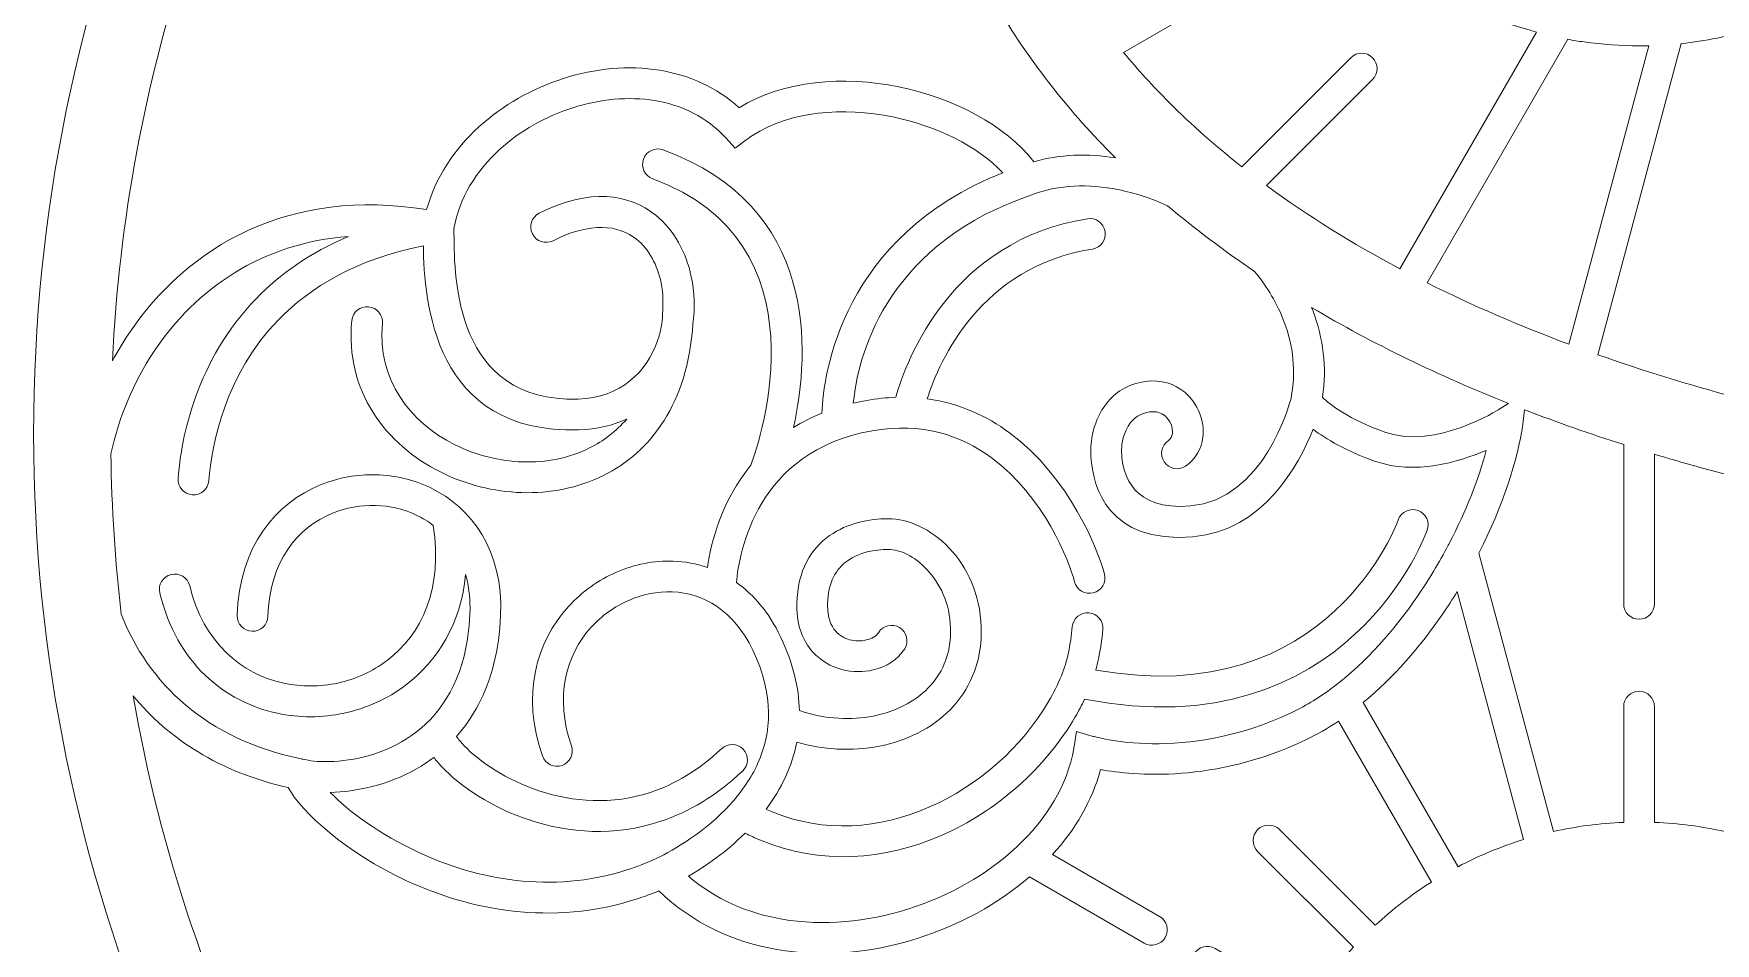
# Model space of a CAD drawing. Header units: millimetres. Extents: x -203 to 203, y -203 to 203.
# Drawn here: x -203.2 to 9.7, y -64.5 to 50.7 of the extents above; entities that cross this region are included whole.
import ezdxf

# ---------------------------------------------------------------- set-up
doc = ezdxf.new("R2010")
doc.units = ezdxf.units.MM
doc.header["$MEASUREMENT"] = 0
doc.layers.add('Layer 1', color=7, linetype='Continuous')

msp = doc.modelspace()

# ---------------------------------------------------------------- linework, layer by layer
at = {"layer": 'Layer 1', "lineweight": 9}
for points, knots in [([(143.6838, 143.6838), (109.3051, 178.0623), (62.6649, 200.1775), (10.8867, 202.9111), (10.8867, 202.9111), (10.8867, 202.9243), (10.8867, 202.9243), (10.8171, 202.9243), (10.7477, 202.9231), (10.6782, 202.923), (7.1418, 203.1061), (3.582, 203.2), (0, 203.2), (-56.1116, 203.2), (-106.9116, 180.4558), (-143.6838, 143.6838), (-180.4558, 106.9117), (-203.2, 56.1116), (-203.2, 0), (-203.2, -56.1116), (-180.4558, -106.9117), (-143.6838, -143.6838), (-106.9117, -180.4558), (-56.1116, -203.2), (0, -203.2), (3.7048, -203.2), (7.3858, -203.0982), (11.0418, -202.9022), (18.8355, -202.8955), (26.4274, -202.0352), (33.7298, -200.4117), (76.3296, -193.2945), (114.4423, -172.9253), (143.6838, -143.6838), (180.4558, -106.9117), (203.2, -56.1116), (203.2, 0), (203.2, 56.1115), (180.4559, 106.9116), (143.6838, 143.6838)], [0, 0, 0, 0, 0.07692308, 0.07692308, 0.07692308, 0.15384615, 0.15384615, 0.15384615, 0.23076923, 0.23076923, 0.23076923, 0.30769231, 0.30769231, 0.30769231, 0.38461538, 0.38461538, 0.38461538, 0.46153846, 0.46153846, 0.46153846, 0.53846154, 0.53846154, 0.53846154, 0.61538462, 0.61538462, 0.61538462, 0.69230769, 0.69230769, 0.69230769, 0.76923077, 0.76923077, 0.76923077, 0.84615385, 0.84615385, 0.84615385, 0.92307692, 0.92307692, 0.92307692, 1, 1, 1, 1]), ([(-80.9219, 53.5486), (-76.9074, 46.8336), (-72.011, 40.6844), (-66.3931, 35.0677), (-66.3503, 35.0249), (-66.3066, 34.9827), (-66.2638, 34.94), (-69.8157, 35.5101), (-73.353, 35.3956), (-76.6011, 34.4577), (-80.2267, 39.0611), (-86.7273, 42.5057), (-93.6922, 43.927), (-100.6907, 45.3553), (-108.2392, 44.7665), (-113.9158, 41.2927), (-116.7745, 43.9008), (-120.2536, 45.4271), (-123.9607, 46.0324), (-127.9169, 46.6783), (-132.1356, 46.2669), (-136.119, 44.9986), (-140.0802, 43.7376), (-143.8239, 41.6216), (-146.8541, 38.8512), (-149.9813, 35.9921), (-152.3576, 32.4343), (-153.4572, 28.3878), (-170.745, 31.2615), (-183.7681, 23.7946), (-191.2038, 12.615), (-191.9303, 11.5227), (-192.6029, 10.3947), (-193.2203, 9.2375), (-191.5387, 44.9998), (-180.1489, 78.2222), (-161.6233, 106.3259), (-159.8189, 100.1984), (-155.4302, 92.2956), (-149.4208, 85.4677), (-144.0723, 79.3907), (-137.4072, 74.1119), (-130.0759, 71.5931), (-117.3659, 67.226), (-106.6862, 69.3489), (-102.6476, 70.4763), (-100.6497, 66.5983), (-97.4494, 63.1242), (-93.5717, 60.2214), (-89.8321, 57.4219), (-85.4528, 55.1449), (-80.9219, 53.5486)], [0, 0, 0, 0, 0.05882353, 0.05882353, 0.05882353, 0.11764706, 0.11764706, 0.11764706, 0.17647059, 0.17647059, 0.17647059, 0.23529412, 0.23529412, 0.23529412, 0.29411765, 0.29411765, 0.29411765, 0.35294118, 0.35294118, 0.35294118, 0.41176471, 0.41176471, 0.41176471, 0.47058824, 0.47058824, 0.47058824, 0.52941176, 0.52941176, 0.52941176, 0.58823529, 0.58823529, 0.58823529, 0.64705882, 0.64705882, 0.64705882, 0.70588235, 0.70588235, 0.70588235, 0.76470588, 0.76470588, 0.76470588, 0.82352941, 0.82352941, 0.82352941, 0.88235294, 0.88235294, 0.88235294, 0.94117647, 0.94117647, 0.94117647, 1, 1, 1, 1]), ([(-65.2515, 48.2864), (-65.2515, 48.2864), (4.3621, 88.478), (4.3621, 88.478), (4.3621, 88.478), (-28.2373, 55.8785), (-28.2373, 55.8785), (-28.9994, 55.1164), (-28.9994, 53.8804), (-28.2373, 53.1183), (-27.4751, 52.3561), (-26.2392, 52.3561), (-25.477, 53.1183), (-25.477, 53.1183), (-24.4133, 54.182), (-24.4133, 54.182), (-24.4133, 54.182), (-13.7758, 51.0853), (-13.7758, 51.0853), (-13.5175, 51.01), (-13.2587, 50.937), (-12.9993, 50.866), (-12.9993, 50.866), (-30.2915, 20.9152), (-30.2915, 20.9152), (-36.2721, 24.0905), (-41.9269, 27.591), (-47.1588, 31.4364), (-47.1588, 31.4364), (-33.7332, 44.8621), (-33.7332, 44.8621), (-32.971, 45.6243), (-32.971, 46.8602), (-33.7332, 47.6224), (-34.4953, 48.3845), (-35.7313, 48.3845), (-36.4934, 47.6224), (-36.4934, 47.6224), (-50.2937, 33.8221), (-50.2937, 33.8221), (-53.5527, 36.391), (-56.6279, 39.1044), (-59.4925, 41.9683), (-61.5208, 43.9962), (-63.4432, 46.1019), (-65.2515, 48.2864)], [0, 0, 0, 0, 0.06666667, 0.06666667, 0.06666667, 0.13333333, 0.13333333, 0.13333333, 0.2, 0.2, 0.2, 0.26666667, 0.26666667, 0.26666667, 0.33333333, 0.33333333, 0.33333333, 0.4, 0.4, 0.4, 0.46666667, 0.46666667, 0.46666667, 0.53333333, 0.53333333, 0.53333333, 0.6, 0.6, 0.6, 0.66666667, 0.66666667, 0.66666667, 0.73333333, 0.73333333, 0.73333333, 0.8, 0.8, 0.8, 0.86666667, 0.86666667, 0.86666667, 0.93333333, 0.93333333, 0.93333333, 1, 1, 1, 1]), ([(5.3243, 49.3992), (8.3968, 49.7296), (11.3845, 50.3426), (14.2611, 51.2117), (14.2611, 51.2117), (14.2611, 40.9651), (14.2611, 40.9651), (14.2611, 39.887), (15.1351, 39.013), (16.2132, 39.013), (17.2912, 39.013), (18.1652, 39.887), (18.1652, 40.9651), (18.1652, 40.9651), (18.1652, 52.5739), (18.1652, 52.5739), (20.651, 53.5613), (23.0369, 54.7455), (25.3046, 56.1068), (25.3046, 56.1068), (41.7766, -5.3673), (41.7766, -5.3673), (34.1763, -2.1751), (26.2589, 0.596), (18.1652, 2.9763), (18.1652, 2.9763), (18.1652, 25.8228), (18.1652, 25.8228), (18.1652, 26.9009), (17.2912, 27.7749), (16.2132, 27.7749), (15.1351, 27.7749), (14.2611, 26.9009), (14.2611, 25.8228), (14.2611, 25.8228), (14.2611, 4.0905), (14.2611, 4.0905), (13.5567, 4.2857), (12.8515, 4.4788), (12.1449, 4.668), (6.2519, 6.2467), (0.4423, 8.0307), (-5.2245, 10.0304), (-5.2245, 10.0304), (5.3243, 49.3992), (5.3243, 49.3992)], [0, 0, 0, 0, 0.06666667, 0.06666667, 0.06666667, 0.13333333, 0.13333333, 0.13333333, 0.2, 0.2, 0.2, 0.26666667, 0.26666667, 0.26666667, 0.33333333, 0.33333333, 0.33333333, 0.4, 0.4, 0.4, 0.46666667, 0.46666667, 0.46666667, 0.53333333, 0.53333333, 0.53333333, 0.6, 0.6, 0.6, 0.66666667, 0.66666667, 0.66666667, 0.73333333, 0.73333333, 0.73333333, 0.8, 0.8, 0.8, 0.86666667, 0.86666667, 0.86666667, 0.93333333, 0.93333333, 0.93333333, 1, 1, 1, 1]), ([(-26.8255, 19.1291), (-26.8255, 19.1291), (-9.0303, 49.9512), (-9.0303, 49.9512), (-8.3455, 49.8231), (-7.6586, 49.7098), (-6.97, 49.6119), (-4.6604, 49.2838), (-2.3327, 49.1136), (0, 49.1136), (0.4063, 49.1136), (0.8114, 49.1188), (1.2154, 49.1286), (1.2154, 49.1286), (-8.9029, 11.3665), (-8.9029, 11.3665), (-15.0944, 13.6813), (-21.0955, 16.2632), (-26.8255, 19.1291)], [0, 0, 0, 0, 0.16666667, 0.16666667, 0.16666667, 0.33333333, 0.33333333, 0.33333333, 0.5, 0.5, 0.5, 0.66666667, 0.66666667, 0.66666667, 0.83333333, 0.83333333, 0.83333333, 1, 1, 1, 1]), ([(-112.2167, 37.7651), (-107.4131, 40.8785), (-100.733, 41.3928), (-94.4698, 40.1146), (-88.8924, 38.9764), (-83.7127, 36.4376), (-80.5317, 33.0627), (-100.9141, 24.9346), (-103.2172, 7.6974), (-103.4459, 2.6321), (-104.7489, 2.1017), (-105.9358, 1.4888), (-107.0187, 0.8133), (-104.8911, 10.6269), (-103.955, 28.8342), (-123.5216, 35.9563), (-124.5322, 36.3226), (-125.6487, 35.8004), (-126.0149, 34.7898), (-126.3812, 33.7791), (-125.859, 32.6627), (-124.8483, 32.2964), (-102.7886, 24.2668), (-111.229, -0.7403), (-112.4086, -3.9325), (-116.1131, -8.4691), (-117.4473, -13.7165), (-117.9268, -16.8932), (-119.3281, -16.4098), (-120.7795, -16.1486), (-122.2398, -16.0923), (-124.6927, -15.9979), (-127.1598, -16.4932), (-129.4417, -17.4879), (-131.7049, -18.4743), (-133.7942, -19.9596), (-135.512, -21.8533), (-139.5632, -26.3194), (-141.5304, -33.0181), (-138.8065, -40.7468), (-138.4486, -41.7616), (-137.3356, -42.2941), (-136.3208, -41.9362), (-135.3059, -41.5783), (-134.7734, -40.4653), (-135.1313, -39.4505), (-137.3144, -33.2562), (-135.7981, -27.9539), (-132.6297, -24.4609), (-131.294, -22.9884), (-129.6611, -21.8298), (-127.8862, -21.0563), (-126.1302, -20.2908), (-124.2426, -19.9092), (-122.3771, -19.981), (-118.4482, -20.1325), (-114.5673, -22.3584), (-112.1901, -27.3406), (-109.4579, -33.0666), (-109.8047, -37.8615), (-111.562, -41.7295), (-112.4014, -43.5771), (-113.5578, -45.2304), (-114.8582, -46.6865), (-114.928, -46.753), (-114.9936, -46.8253), (-115.054, -46.9032), (-118.1717, -50.3099), (-122.0529, -52.6033), (-124.3982, -53.7298), (-124.3982, -53.7298), (-124.4136, -53.7368), (-124.4136, -53.7368), (-125.6446, -54.2979), (-126.8802, -54.773), (-128.116, -55.169), (-137.7664, -58.261), (-147.1283, -56.34), (-154.3796, -52.9932), (-159.4078, -50.6724), (-163.364, -47.7421), (-165.6691, -45.3539), (-162.4254, -45.2763), (-158.4057, -44.4652), (-154.7228, -42.3591), (-153.9829, -41.936), (-153.2566, -41.4615), (-152.5524, -40.9315), (-152.262, -41.3126), (-151.9341, -41.6982), (-151.571, -42.0835), (-149.2289, -44.569), (-145.2194, -47.2948), (-140.3534, -48.8914), (-135.4734, -50.4927), (-129.6955, -50.9837), (-123.8029, -49.0091), (-120.3195, -47.8417), (-116.8165, -45.8185), (-113.4657, -42.6612), (-112.6825, -41.9243), (-112.645, -40.6918), (-113.3819, -39.9086), (-114.1188, -39.1254), (-115.3512, -39.0879), (-116.1345, -39.8248), (-119.0512, -42.573), (-122.0648, -44.3223), (-125.0381, -45.3187), (-130.0257, -46.99), (-134.96, -46.5601), (-139.1487, -45.1857), (-143.3515, -43.8068), (-146.7681, -41.5017), (-148.7346, -39.4147), (-149.1146, -39.0114), (-149.4298, -38.6304), (-149.6739, -38.2816), (-147.5963, -35.9447), (-145.9088, -32.9164), (-144.9403, -29.0331), (-144.4849, -27.2074), (-144.1916, -25.1841), (-144.0968, -22.9455), (-143.7499, -14.7578), (-147.704, -9.3365), (-153.0103, -6.7923), (-155.14, -5.7712), (-157.4862, -5.2256), (-159.856, -5.1618), (-162.2207, -5.0981), (-164.6085, -5.5121), (-166.8261, -6.4098), (-172.5624, -8.7316), (-177.1939, -14.2265), (-177.4326, -22.9762), (-177.4579, -24.05), (-176.6078, -24.9411), (-175.5341, -24.9664), (-174.4603, -24.9916), (-173.5692, -24.1416), (-173.5439, -23.0678), (-173.3547, -16.1298), (-169.7829, -11.8134), (-165.3621, -10.024), (-163.6331, -9.3242), (-161.7783, -9.0011), (-159.9476, -9.0505), (-158.1219, -9.0996), (-156.319, -9.5177), (-154.6878, -10.2998), (-153.9615, -10.648), (-153.2693, -11.0713), (-152.6238, -11.5686), (-151.3502, -19.583), (-154.116, -25.3878), (-158.4725, -28.678), (-160.3232, -30.0759), (-162.4648, -31.0307), (-164.7072, -31.5168), (-166.9552, -32.004), (-169.2976, -32.0195), (-171.5444, -31.5377), (-176.8768, -30.3941), (-181.6976, -26.4056), (-183.4499, -19.2179), (-183.7026, -18.1736), (-184.7541, -17.5318), (-185.7984, -17.7845), (-186.8427, -18.0372), (-187.4845, -19.0887), (-187.2318, -20.133), (-185.074, -28.9837), (-179.0433, -33.9152), (-172.3527, -35.3501), (-169.562, -35.9485), (-166.6606, -35.9311), (-163.8836, -35.3292), (-161.1013, -34.7261), (-158.4363, -33.5355), (-156.1241, -31.7891), (-152.0714, -28.7283), (-149.1131, -23.9925), (-148.5215, -17.7654), (-148.1037, -19.2523), (-147.9065, -20.9283), (-147.9855, -22.793), (-148.0681, -24.7424), (-148.3243, -26.5073), (-148.7222, -28.1028), (-150.0948, -33.6058), (-153.1983, -36.9943), (-156.6596, -38.9736), (-160.1725, -40.9825), (-164.0503, -41.5743), (-166.8984, -41.4536), (-167.4694, -41.4295), (-167.9943, -41.3756), (-168.4609, -41.2984), (-168.4609, -41.2984), (-169.1115, -41.1669), (-169.1115, -41.1669), (-169.1115, -41.1669), (-169.1508, -41.1573), (-169.1508, -41.1573), (-169.21, -41.1427), (-169.2692, -41.1312), (-169.3282, -41.1223), (-181.34, -38.6652), (-188.7269, -31.5196), (-192.1083, -22.795), (-192.8901, -16.1361), (-193.3362, -9.3748), (-193.4239, -2.5268), (-192.4196, 2.0792), (-190.5731, 6.5289), (-187.9555, 10.4647), (-182.702, 18.3637), (-174.3016, 24.184), (-163.3307, 25.0031), (-168.2332, 22.9451), (-172.0429, 20.203), (-175, 17.1622), (-182.617, 9.3301), (-184.5151, -0.4261), (-184.914, -5.6121), (-184.9939, -6.6859), (-184.1882, -7.6214), (-183.1144, -7.7013), (-182.0407, -7.7812), (-181.1052, -6.9756), (-181.0252, -5.9018), (-180.6674, -1.2499), (-178.9756, 7.4904), (-172.2093, 14.4478), (-168.1847, 18.5862), (-162.341, 22.1137), (-153.8722, 23.8165), (-153.767, 16.8457), (-152.6009, -0.0746), (-134.1771, 0.5308), (-131.8851, 0.6062), (-129.8737, 1.0903), (-128.1352, 1.8835), (-129.4941, 0.305), (-131.089, -0.9023), (-132.8255, -1.768), (-135.4338, -3.0683), (-138.3666, -3.6242), (-141.3035, -3.5305), (-144.2695, -3.436), (-147.2431, -2.6787), (-149.9005, -1.3558), (-155.5828, 1.4729), (-159.7461, 6.9178), (-159.0607, 13.98), (-158.9597, 15.0496), (-159.7449, 15.9987), (-160.8145, 16.0997), (-161.884, 16.2008), (-162.8332, 15.4156), (-162.9342, 14.346), (-163.7975, 5.4517), (-158.6603, -1.3528), (-151.6389, -4.8481), (-148.4992, -6.411), (-144.9666, -7.3064), (-141.4255, -7.4192), (-137.8556, -7.5331), (-134.2801, -6.8521), (-131.087, -5.2603), (-125.0659, -2.2585), (-120.4222, 3.8919), (-119.7553, 13.919), (-119.4869, 15.9345), (-119.5609, 17.9834), (-119.9649, 19.906), (-120.6156, 23.002), (-122.1256, 25.8006), (-124.4494, 27.6752), (-127.8538, 30.4216), (-132.8488, 31.1607), (-139.2184, 27.9362), (-140.1785, 27.452), (-140.5643, 26.2809), (-140.0801, 25.3208), (-139.596, 24.3608), (-138.4249, 23.975), (-137.4648, 24.4592), (-132.7025, 26.87), (-129.165, 26.4763), (-126.8893, 24.6405), (-125.3001, 23.3584), (-124.2502, 21.3629), (-123.7773, 19.1129), (-123.7032, 18.7605), (-123.6435, 18.4025), (-123.5981, 18.0407), (-123.5444, 16.7329), (-123.5576, 15.491), (-123.6327, 14.3141), (-123.7529, 13.4713), (-123.95, 12.6367), (-124.2254, 11.8292), (-125.5746, 7.8727), (-128.8714, 4.5979), (-134.2991, 4.4196), (-149.8606, 3.9081), (-149.9628, 19.9499), (-149.9948, 24.9925), (-149.9973, 25.3944), (-149.9996, 25.7394), (-150.0059, 25.9982), (-149.3269, 29.8652), (-147.1861, 33.2824), (-144.231, 35.9842), (-141.6198, 38.3716), (-138.3811, 40.1991), (-134.9447, 41.293), (-131.5304, 42.3801), (-127.9348, 42.7361), (-124.5859, 42.1894), (-121.1668, 41.6312), (-118.008, 40.1227), (-115.5882, 37.4761), (-115.5882, 37.4761), (-114.4032, 36.1799), (-114.4032, 36.1799), (-114.4032, 36.1799), (-112.9957, 37.2244), (-112.9957, 37.2244), (-112.7406, 37.4138), (-112.4807, 37.594), (-112.2167, 37.7651)], [0, 0, 0, 0, 0.00900901, 0.00900901, 0.00900901, 0.01801802, 0.01801802, 0.01801802, 0.02702703, 0.02702703, 0.02702703, 0.03603604, 0.03603604, 0.03603604, 0.04504505, 0.04504505, 0.04504505, 0.05405405, 0.05405405, 0.05405405, 0.06306306, 0.06306306, 0.06306306, 0.07207207, 0.07207207, 0.07207207, 0.08108108, 0.08108108, 0.08108108, 0.09009009, 0.09009009, 0.09009009, 0.0990991, 0.0990991, 0.0990991, 0.10810811, 0.10810811, 0.10810811, 0.11711712, 0.11711712, 0.11711712, 0.12612613, 0.12612613, 0.12612613, 0.13513514, 0.13513514, 0.13513514, 0.14414414, 0.14414414, 0.14414414, 0.15315315, 0.15315315, 0.15315315, 0.16216216, 0.16216216, 0.16216216, 0.17117117, 0.17117117, 0.17117117, 0.18018018, 0.18018018, 0.18018018, 0.18918919, 0.18918919, 0.18918919, 0.1981982, 0.1981982, 0.1981982, 0.20720721, 0.20720721, 0.20720721, 0.21621622, 0.21621622, 0.21621622, 0.22522523, 0.22522523, 0.22522523, 0.23423423, 0.23423423, 0.23423423, 0.24324324, 0.24324324, 0.24324324, 0.25225225, 0.25225225, 0.25225225, 0.26126126, 0.26126126, 0.26126126, 0.27027027, 0.27027027, 0.27027027, 0.27927928, 0.27927928, 0.27927928, 0.28828829, 0.28828829, 0.28828829, 0.2972973, 0.2972973, 0.2972973, 0.30630631, 0.30630631, 0.30630631, 0.31531532, 0.31531532, 0.31531532, 0.32432432, 0.32432432, 0.32432432, 0.33333333, 0.33333333, 0.33333333, 0.34234234, 0.34234234, 0.34234234, 0.35135135, 0.35135135, 0.35135135, 0.36036036, 0.36036036, 0.36036036, 0.36936937, 0.36936937, 0.36936937, 0.37837838, 0.37837838, 0.37837838, 0.38738739, 0.38738739, 0.38738739, 0.3963964, 0.3963964, 0.3963964, 0.40540541, 0.40540541, 0.40540541, 0.41441441, 0.41441441, 0.41441441, 0.42342342, 0.42342342, 0.42342342, 0.43243243, 0.43243243, 0.43243243, 0.44144144, 0.44144144, 0.44144144, 0.45045045, 0.45045045, 0.45045045, 0.45945946, 0.45945946, 0.45945946, 0.46846847, 0.46846847, 0.46846847, 0.47747748, 0.47747748, 0.47747748, 0.48648649, 0.48648649, 0.48648649, 0.4954955, 0.4954955, 0.4954955, 0.5045045, 0.5045045, 0.5045045, 0.51351351, 0.51351351, 0.51351351, 0.52252252, 0.52252252, 0.52252252, 0.53153153, 0.53153153, 0.53153153, 0.54054054, 0.54054054, 0.54054054, 0.54954955, 0.54954955, 0.54954955, 0.55855856, 0.55855856, 0.55855856, 0.56756757, 0.56756757, 0.56756757, 0.57657658, 0.57657658, 0.57657658, 0.58558559, 0.58558559, 0.58558559, 0.59459459, 0.59459459, 0.59459459, 0.6036036, 0.6036036, 0.6036036, 0.61261261, 0.61261261, 0.61261261, 0.62162162, 0.62162162, 0.62162162, 0.63063063, 0.63063063, 0.63063063, 0.63963964, 0.63963964, 0.63963964, 0.64864865, 0.64864865, 0.64864865, 0.65765766, 0.65765766, 0.65765766, 0.66666667, 0.66666667, 0.66666667, 0.67567568, 0.67567568, 0.67567568, 0.68468468, 0.68468468, 0.68468468, 0.69369369, 0.69369369, 0.69369369, 0.7027027, 0.7027027, 0.7027027, 0.71171171, 0.71171171, 0.71171171, 0.72072072, 0.72072072, 0.72072072, 0.72972973, 0.72972973, 0.72972973, 0.73873874, 0.73873874, 0.73873874, 0.74774775, 0.74774775, 0.74774775, 0.75675676, 0.75675676, 0.75675676, 0.76576577, 0.76576577, 0.76576577, 0.77477477, 0.77477477, 0.77477477, 0.78378378, 0.78378378, 0.78378378, 0.79279279, 0.79279279, 0.79279279, 0.8018018, 0.8018018, 0.8018018, 0.81081081, 0.81081081, 0.81081081, 0.81981982, 0.81981982, 0.81981982, 0.82882883, 0.82882883, 0.82882883, 0.83783784, 0.83783784, 0.83783784, 0.84684685, 0.84684685, 0.84684685, 0.85585586, 0.85585586, 0.85585586, 0.86486486, 0.86486486, 0.86486486, 0.87387387, 0.87387387, 0.87387387, 0.88288288, 0.88288288, 0.88288288, 0.89189189, 0.89189189, 0.89189189, 0.9009009, 0.9009009, 0.9009009, 0.90990991, 0.90990991, 0.90990991, 0.91891892, 0.91891892, 0.91891892, 0.92792793, 0.92792793, 0.92792793, 0.93693694, 0.93693694, 0.93693694, 0.94594595, 0.94594595, 0.94594595, 0.95495495, 0.95495495, 0.95495495, 0.96396396, 0.96396396, 0.96396396, 0.97297297, 0.97297297, 0.97297297, 0.98198198, 0.98198198, 0.98198198, 0.99099099, 0.99099099, 0.99099099, 1, 1, 1, 1]), ([(-33.3441, -3.4709), (-28.3935, -5.1993), (-22.8916, -3.5903), (-19.3516, -2.0717), (-20.2804, -5.6492), (-21.8776, -9.7388), (-24.0306, -13.8469), (-24.0751, -13.9195), (-24.1147, -13.995), (-24.1495, -14.0729), (-25.3025, -16.2526), (-26.6113, -18.4349), (-28.0595, -20.546), (-31.0273, -24.8728), (-34.5654, -28.8721), (-38.5194, -31.8898), (-38.5844, -31.9332), (-38.6462, -31.9802), (-38.7043, -32.03), (-40.3562, -33.2738), (-42.0795, -34.3459), (-43.8637, -35.1982), (-57.6038, -41.7624), (-69.0541, -38.2742), (-69.0874, -38.2645), (-69.0874, -38.2645), (-71.1855, -37.646), (-71.1855, -37.646), (-71.1855, -37.646), (-71.5579, -39.8048), (-71.5579, -39.8048), (-72.3614, -44.4609), (-74.9923, -48.7149), (-78.7207, -52.2163), (-78.7367, -52.231), (-78.7528, -52.2459), (-78.7684, -52.2611), (-78.7684, -52.2611), (-78.7874, -52.2791), (-78.7874, -52.2791), (-82.5293, -55.7718), (-87.3468, -58.5007), (-92.54, -60.1341), (-97.726, -61.7653), (-103.2667, -62.2983), (-108.4608, -61.4021), (-112.7932, -60.6545), (-116.8866, -58.9058), (-120.3217, -55.9607), (-118.1459, -54.6946), (-115.5287, -52.8794), (-113.1476, -50.5187), (-112.5075, -50.8462), (-111.8636, -51.1445), (-111.2168, -51.4145), (-103.5886, -54.5985), (-95.4749, -53.9204), (-88.3268, -50.8107), (-81.2617, -47.7374), (-75.13, -42.2636), (-71.3709, -35.8033), (-70.9434, -35.0686), (-70.5465, -34.3218), (-70.1825, -33.5649), (-36.7146, -40.082), (-26.848, -12.2733), (-26.8182, -12.1924), (-26.4477, -11.1818), (-26.9666, -10.0619), (-27.9772, -9.6914), (-28.9878, -9.3209), (-30.1077, -9.8398), (-30.4781, -10.8504), (-30.5044, -10.9218), (-39.1283, -35.2278), (-68.7594, -29.8707), (-68.6298, -29.4029), (-68.5156, -28.9289), (-68.4145, -28.45), (-68.1615, -27.2514), (-67.9933, -26.0125), (-67.8718, -24.7595), (-67.7708, -23.6899), (-68.556, -22.7407), (-69.6256, -22.6397), (-70.6952, -22.5387), (-71.6443, -23.3239), (-71.7453, -24.3935), (-71.8519, -25.4925), (-72.0008, -26.5859), (-72.2269, -27.6569), (-72.4409, -28.6711), (-72.7274, -29.6572), (-73.1192, -30.5956), (-73.5831, -31.7069), (-74.1265, -32.795), (-74.7412, -33.8513), (-78.0929, -39.6116), (-83.5684, -44.4957), (-89.8823, -47.2423), (-96.113, -49.9529), (-103.1511, -50.5582), (-109.7223, -47.8154), (-109.9785, -47.7086), (-110.234, -47.5966), (-110.4884, -47.4797), (-109.5364, -46.2095), (-108.6884, -44.8265), (-108.0088, -43.3307), (-107.3914, -41.9717), (-106.9113, -40.5262), (-106.6143, -38.9955), (-104.9345, -39.4848), (-103.2188, -39.7729), (-101.5188, -39.8674), (-97.8687, -40.0704), (-94.291, -39.371), (-91.2926, -37.8505), (-88.1918, -36.278), (-85.7024, -33.8405), (-84.3508, -30.6195), (-83.7515, -29.1909), (-83.38, -27.6072), (-83.2838, -25.8759), (-83.2746, -25.7105), (-83.2675, -25.4948), (-83.2626, -25.2307), (-83.1823, -20.9067), (-84.7407, -17.3836), (-86.8956, -14.9062), (-89.1194, -12.3496), (-92.0395, -10.8772), (-94.5354, -10.7389), (-94.5354, -10.7389), (-94.543, -10.7384), (-94.543, -10.7384), (-94.5878, -10.736), (-94.6731, -10.7334), (-94.8095, -10.731), (-94.8095, -10.731), (-95.0509, -10.7288), (-95.0509, -10.7288), (-97.417, -10.7218), (-100.2, -11.2644), (-102.4543, -12.8659), (-104.7927, -14.5272), (-106.5188, -17.2393), (-106.5978, -21.4905), (-106.5978, -21.4905), (-106.6002, -21.7414), (-106.6002, -21.7414), (-106.6075, -24.287), (-105.8122, -26.2052), (-104.5993, -27.5667), (-103.5783, -28.7129), (-102.276, -29.4412), (-100.9077, -29.8052), (-99.5786, -30.1589), (-98.1822, -30.1629), (-96.9284, -29.8686), (-95.2578, -29.4766), (-93.791, -28.5457), (-92.9546, -27.1808), (-92.3946, -26.2629), (-92.6848, -25.0645), (-93.6027, -24.5044), (-94.5206, -23.9444), (-95.719, -24.2346), (-96.279, -25.1525), (-96.5454, -25.5871), (-97.1159, -25.9079), (-97.8128, -26.0715), (-98.4764, -26.2271), (-99.2148, -26.2252), (-99.9165, -26.0385), (-100.579, -25.8622), (-101.2044, -25.5155), (-101.6866, -24.9743), (-102.3082, -24.2764), (-102.7157, -23.2224), (-102.7115, -21.7414), (-102.7115, -21.7414), (-102.7091, -21.5516), (-102.7091, -21.5516), (-102.6573, -18.7609), (-101.6117, -17.0427), (-100.1972, -16.0379), (-98.6983, -14.9731), (-96.7451, -14.6125), (-95.0509, -14.6175), (-95.0509, -14.6175), (-94.8706, -14.6198), (-94.8706, -14.6198), (-94.8706, -14.6198), (-94.749, -14.6271), (-94.749, -14.6271), (-93.2328, -14.7113), (-91.3645, -15.7141), (-89.8388, -17.4682), (-88.244, -19.3016), (-87.091, -21.926), (-87.1513, -25.1696), (-87.1534, -25.2812), (-87.1605, -25.4453), (-87.1725, -25.6623), (-87.2423, -26.9171), (-87.5128, -28.0682), (-87.9499, -29.1098), (-88.9257, -31.4354), (-90.7548, -33.2114), (-93.0463, -34.3735), (-95.4405, -35.5875), (-98.3302, -36.1441), (-101.3053, -35.9787), (-102.9599, -35.8868), (-104.6414, -35.5679), (-106.2796, -35.0113), (-106.3455, -32.1415), (-107.064, -29.0234), (-108.6674, -25.663), (-110.128, -22.602), (-112.0582, -20.3412), (-114.2479, -18.7868), (-113.9141, -15.0069), (-111.7063, -2.1757), (-97.0793, 0.4051), (-90.7544, 1.5212), (-85.7873, -0.1896), (-81.9877, -2.9917), (-75.3148, -7.9127), (-72.1113, -16.1148), (-71.4509, -18.6956), (-71.1856, -19.7399), (-70.1238, -20.3714), (-69.0795, -20.1062), (-68.0352, -19.8409), (-67.4036, -18.7791), (-67.6689, -17.7348), (-68.42, -14.7994), (-72.069, -5.4667), (-79.6849, 0.1498), (-82.5809, 2.2854), (-86.0328, 3.8949), (-90.0938, 4.4481), (-88.5318, 9.3471), (-83.3525, 21.1255), (-69.2016, 23.4037), (-68.1404, 23.5721), (-67.4167, 24.569), (-67.5851, 25.6302), (-67.7534, 26.6914), (-68.7504, 27.4151), (-69.8116, 27.2468), (-87.0331, 24.4742), (-92.6875, 9.5378), (-94.0934, 4.641), (-95.2685, 4.5985), (-96.487, 4.4711), (-97.7504, 4.2482), (-98.3382, 4.1444), (-98.9072, 4.0253), (-99.4614, 3.8944), (-98.8932, 9.5762), (-95.6745, 23.273), (-78.1423, 29.8119), (-78.1423, 29.8119), (-78.1266, 29.7876), (-78.1266, 29.7876), (-78.1266, 29.7876), (-76.6601, 30.3389), (-76.6601, 30.3389), (-73.4342, 31.5515), (-69.7044, 31.6691), (-65.935, 30.9189), (-63.8241, 30.4988), (-61.7098, 29.8081), (-59.6691, 28.8859), (-56.2054, 25.9503), (-52.5327, 23.1842), (-48.6808, 20.5808), (-47.0693, 18.6174), (-45.772, 16.4577), (-44.909, 14.1619), (-43.7761, 11.1484), (-43.3975, 7.885), (-44.0539, 4.5129), (-44.2346, 3.815), (-47.5053, -8.3272), (-56.7873, -9.114), (-64.1177, -9.7355), (-65.277, -5.0697), (-65.4577, -2.9378), (-65.5019, -2.416), (-65.5017, -2.1138), (-65.5015, -1.9538), (-65.5015, -1.9538), (-65.4939, -1.9538), (-65.4939, -1.9538), (-65.4939, -1.9538), (-65.4939, -1.914), (-65.4939, -1.914), (-65.4939, -1.3611), (-65.3155, 0.2282), (-64.3562, 1.4452), (-63.8504, 2.087), (-63.0885, 2.6191), (-61.9485, 2.7832), (-61.1337, 2.9005), (-60.4731, 2.6799), (-60.001, 2.286), (-59.666, 2.0066), (-59.409, 1.6346), (-59.2452, 1.2272), (-59.0893, 0.8395), (-59.0274, 0.4315), (-59.0733, 0.0568), (-59.1176, -0.3052), (-59.2767, -0.6263), (-59.5677, -0.82), (-60.4646, -1.4137), (-60.7103, -2.6224), (-60.1167, -3.5193), (-59.523, -4.4162), (-58.3143, -4.662), (-57.4174, -4.0683), (-56.0864, -3.1817), (-55.3762, -1.8545), (-55.1998, -0.416), (-55.0749, 0.6027), (-55.2303, 1.6797), (-55.6309, 2.676), (-56.0238, 3.6526), (-56.6633, 4.5643), (-57.5154, 5.2751), (-58.7805, 6.3305), (-60.4811, 6.9318), (-62.4976, 6.6415), (-64.7954, 6.3105), (-66.361, 5.2001), (-67.4214, 3.8547), (-69.0881, 1.7404), (-69.3979, -0.9728), (-69.3979, -1.914), (-69.3979, -1.914), (-69.3979, -1.9538), (-69.3979, -1.9538), (-69.3979, -1.9538), (-69.3903, -1.9538), (-69.3903, -1.9538), (-69.3906, -2.2234), (-69.3911, -2.7313), (-69.3464, -3.2581), (-69.0631, -6.6009), (-67.3126, -13.9222), (-56.467, -13.0028), (-47.563, -12.248), (-43.0797, -3.974), (-41.268, 0.5952), (-39.6368, -0.6369), (-37.0941, -2.1617), (-33.3441, -3.4709)], [0, 0, 0, 0, 0.00833333, 0.00833333, 0.00833333, 0.01666667, 0.01666667, 0.01666667, 0.025, 0.025, 0.025, 0.03333333, 0.03333333, 0.03333333, 0.04166667, 0.04166667, 0.04166667, 0.05, 0.05, 0.05, 0.05833333, 0.05833333, 0.05833333, 0.06666667, 0.06666667, 0.06666667, 0.075, 0.075, 0.075, 0.08333333, 0.08333333, 0.08333333, 0.09166667, 0.09166667, 0.09166667, 0.1, 0.1, 0.1, 0.10833333, 0.10833333, 0.10833333, 0.11666667, 0.11666667, 0.11666667, 0.125, 0.125, 0.125, 0.13333333, 0.13333333, 0.13333333, 0.14166667, 0.14166667, 0.14166667, 0.15, 0.15, 0.15, 0.15833333, 0.15833333, 0.15833333, 0.16666667, 0.16666667, 0.16666667, 0.175, 0.175, 0.175, 0.18333333, 0.18333333, 0.18333333, 0.19166667, 0.19166667, 0.19166667, 0.2, 0.2, 0.2, 0.20833333, 0.20833333, 0.20833333, 0.21666667, 0.21666667, 0.21666667, 0.225, 0.225, 0.225, 0.23333333, 0.23333333, 0.23333333, 0.24166667, 0.24166667, 0.24166667, 0.25, 0.25, 0.25, 0.25833333, 0.25833333, 0.25833333, 0.26666667, 0.26666667, 0.26666667, 0.275, 0.275, 0.275, 0.28333333, 0.28333333, 0.28333333, 0.29166667, 0.29166667, 0.29166667, 0.3, 0.3, 0.3, 0.30833333, 0.30833333, 0.30833333, 0.31666667, 0.31666667, 0.31666667, 0.325, 0.325, 0.325, 0.33333333, 0.33333333, 0.33333333, 0.34166667, 0.34166667, 0.34166667, 0.35, 0.35, 0.35, 0.35833333, 0.35833333, 0.35833333, 0.36666667, 0.36666667, 0.36666667, 0.375, 0.375, 0.375, 0.38333333, 0.38333333, 0.38333333, 0.39166667, 0.39166667, 0.39166667, 0.4, 0.4, 0.4, 0.40833333, 0.40833333, 0.40833333, 0.41666667, 0.41666667, 0.41666667, 0.425, 0.425, 0.425, 0.43333333, 0.43333333, 0.43333333, 0.44166667, 0.44166667, 0.44166667, 0.45, 0.45, 0.45, 0.45833333, 0.45833333, 0.45833333, 0.46666667, 0.46666667, 0.46666667, 0.475, 0.475, 0.475, 0.48333333, 0.48333333, 0.48333333, 0.49166667, 0.49166667, 0.49166667, 0.5, 0.5, 0.5, 0.50833333, 0.50833333, 0.50833333, 0.51666667, 0.51666667, 0.51666667, 0.525, 0.525, 0.525, 0.53333333, 0.53333333, 0.53333333, 0.54166667, 0.54166667, 0.54166667, 0.55, 0.55, 0.55, 0.55833333, 0.55833333, 0.55833333, 0.56666667, 0.56666667, 0.56666667, 0.575, 0.575, 0.575, 0.58333333, 0.58333333, 0.58333333, 0.59166667, 0.59166667, 0.59166667, 0.6, 0.6, 0.6, 0.60833333, 0.60833333, 0.60833333, 0.61666667, 0.61666667, 0.61666667, 0.625, 0.625, 0.625, 0.63333333, 0.63333333, 0.63333333, 0.64166667, 0.64166667, 0.64166667, 0.65, 0.65, 0.65, 0.65833333, 0.65833333, 0.65833333, 0.66666667, 0.66666667, 0.66666667, 0.675, 0.675, 0.675, 0.68333333, 0.68333333, 0.68333333, 0.69166667, 0.69166667, 0.69166667, 0.7, 0.7, 0.7, 0.70833333, 0.70833333, 0.70833333, 0.71666667, 0.71666667, 0.71666667, 0.725, 0.725, 0.725, 0.73333333, 0.73333333, 0.73333333, 0.74166667, 0.74166667, 0.74166667, 0.75, 0.75, 0.75, 0.75833333, 0.75833333, 0.75833333, 0.76666667, 0.76666667, 0.76666667, 0.775, 0.775, 0.775, 0.78333333, 0.78333333, 0.78333333, 0.79166667, 0.79166667, 0.79166667, 0.8, 0.8, 0.8, 0.80833333, 0.80833333, 0.80833333, 0.81666667, 0.81666667, 0.81666667, 0.825, 0.825, 0.825, 0.83333333, 0.83333333, 0.83333333, 0.84166667, 0.84166667, 0.84166667, 0.85, 0.85, 0.85, 0.85833333, 0.85833333, 0.85833333, 0.86666667, 0.86666667, 0.86666667, 0.875, 0.875, 0.875, 0.88333333, 0.88333333, 0.88333333, 0.89166667, 0.89166667, 0.89166667, 0.9, 0.9, 0.9, 0.90833333, 0.90833333, 0.90833333, 0.91666667, 0.91666667, 0.91666667, 0.925, 0.925, 0.925, 0.93333333, 0.93333333, 0.93333333, 0.94166667, 0.94166667, 0.94166667, 0.95, 0.95, 0.95, 0.95833333, 0.95833333, 0.95833333, 0.96666667, 0.96666667, 0.96666667, 0.975, 0.975, 0.975, 0.98333333, 0.98333333, 0.98333333, 0.99166667, 0.99166667, 0.99166667, 1, 1, 1, 1]), ([(-41.4451, 16.0004), (-33.6626, 11.3853), (-25.2872, 7.3557), (-16.5284, 3.8654), (-16.5284, 3.8654), (-17.6992, 3.128), (-17.6992, 3.128), (-17.7224, 3.1134), (-25.7444, -2.0016), (-32.063, 0.2043), (-36.8425, 1.8729), (-39.1543, 3.7357), (-40.073, 4.6463), (-39.4929, 8.4469), (-39.9815, 12.1221), (-41.2642, 15.5344), (-41.3229, 15.6903), (-41.3831, 15.8456), (-41.4451, 16.0004)], [0, 0, 0, 0, 0.16666667, 0.16666667, 0.16666667, 0.33333333, 0.33333333, 0.33333333, 0.5, 0.5, 0.5, 0.66666667, 0.66666667, 0.66666667, 0.83333333, 0.83333333, 0.83333333, 1, 1, 1, 1]), ([(1.952, -2.5646), (4.4939, -3.3313), (7.0542, -4.059), (9.6286, -4.7487), (21.8067, -8.0111), (33.63, -12.1468), (44.5713, -17.261), (44.5713, -17.261), (22.9194, -54.7632), (22.9194, -54.7632), (20.2849, -53.3747), (17.509, -52.218), (14.619, -51.3208), (14.619, -51.3208), (22.2864, -22.7058), (22.2864, -22.7058), (22.5643, -21.6657), (21.9464, -20.5971), (20.9063, -20.3192), (19.8662, -20.0414), (18.7976, -20.6593), (18.5197, -21.6994), (18.5197, -21.6994), (10.8522, -50.3147), (10.8522, -50.3147), (7.9726, -49.667), (4.9979, -49.2708), (1.952, -49.1521), (1.952, -49.1521), (1.952, -34.5135), (1.952, -34.5135), (1.952, -33.4355), (1.078, -32.5615), (-0.0001, -32.5615), (-1.0782, -32.5615), (-1.9522, -33.4355), (-1.9522, -34.5135), (-1.9522, -34.5135), (-1.9522, -49.1521), (-1.9522, -49.1521), (-4.998, -49.271), (-7.9726, -49.667), (-10.8522, -50.3147), (-10.8522, -50.3147), (-20.292, -15.0848), (-20.292, -15.0848), (-17.2789, -9.1907), (-15.3291, -3.3236), (-14.7331, 1.2294), (-14.7331, 1.2294), (-14.4927, 3.0655), (-14.4927, 3.0655), (-10.3854, 1.4781), (-6.1981, 0.0073), (-1.9522, -1.3514), (-1.9522, -1.3514), (-1.9522, -21.4987), (-1.9522, -21.4987), (-1.9522, -22.5768), (-1.0782, -23.4508), (-0.0001, -23.4508), (1.078, -23.4508), (1.952, -22.5768), (1.952, -21.4987), (1.952, -21.4987), (1.952, -2.5646), (1.952, -2.5646)], [0, 0, 0, 0, 0.04545455, 0.04545455, 0.04545455, 0.09090909, 0.09090909, 0.09090909, 0.13636364, 0.13636364, 0.13636364, 0.18181818, 0.18181818, 0.18181818, 0.22727273, 0.22727273, 0.22727273, 0.27272727, 0.27272727, 0.27272727, 0.31818182, 0.31818182, 0.31818182, 0.36363636, 0.36363636, 0.36363636, 0.40909091, 0.40909091, 0.40909091, 0.45454545, 0.45454545, 0.45454545, 0.5, 0.5, 0.5, 0.54545455, 0.54545455, 0.54545455, 0.59090909, 0.59090909, 0.59090909, 0.63636364, 0.63636364, 0.63636364, 0.68181818, 0.68181818, 0.68181818, 0.72727273, 0.72727273, 0.72727273, 0.77272727, 0.77272727, 0.77272727, 0.81818182, 0.81818182, 0.81818182, 0.86363636, 0.86363636, 0.86363636, 0.90909091, 0.90909091, 0.90909091, 0.95454545, 0.95454545, 0.95454545, 1, 1, 1, 1]), ([(-24.8418, -22.742), (-24.2113, -21.8227), (-23.6056, -20.8893), (-23.0254, -19.9473), (-23.0254, -19.9473), (-14.6191, -51.3208), (-14.6191, -51.3208), (-17.5077, -52.2178), (-20.2824, -53.3738), (-22.9161, -54.7613), (-22.9161, -54.7613), (-34.9103, -33.9867), (-34.9103, -33.9867), (-31.1052, -30.8431), (-27.7126, -26.9271), (-24.8418, -22.742)], [0, 0, 0, 0, 0.2, 0.2, 0.2, 0.4, 0.4, 0.4, 0.6, 0.6, 0.6, 0.8, 0.8, 0.8, 1, 1, 1, 1]), ([(-38.0518, -36.3349), (-38.0518, -36.3349), (-26.2868, -56.7125), (-26.2868, -56.7125), (-28.8263, -58.3192), (-31.2086, -60.1518), (-33.4057, -62.1819), (-33.4057, -62.1819), (-45.5189, -50.0688), (-45.5189, -50.0688), (-46.2811, -49.3066), (-47.5171, -49.3066), (-48.2792, -50.0688), (-49.0414, -50.8309), (-49.0414, -52.0669), (-48.2792, -52.8291), (-48.2792, -52.8291), (-36.166, -64.9422), (-36.166, -64.9422), (-38.1961, -67.1394), (-40.0287, -69.5217), (-41.6355, -72.0611), (-41.6355, -72.0611), (-53.6701, -65.1129), (-53.6701, -65.1129), (-54.6007, -64.574), (-55.7923, -64.8915), (-56.3312, -65.8221), (-56.8701, -66.7527), (-56.5526, -67.9442), (-55.622, -68.4832), (-55.622, -68.4832), (-43.5867, -75.4318), (-43.5867, -75.4318), (-44.9743, -78.0655), (-46.1302, -80.8402), (-47.0272, -83.7288), (-47.0272, -83.7288), (-70.8815, -77.3371), (-70.8815, -77.3371), (-71.2816, -76.1916), (-71.7133, -75.1324), (-72.171, -74.1763), (-72.171, -74.1763), (-73.9137, -70.5366), (-73.9137, -70.5366), (-73.9137, -70.5366), (-75.6785, -74.1687), (-75.6785, -74.1687), (-75.6908, -74.194), (-79.9206, -83.0302), (-86.6628, -84.886), (-91.6851, -86.2683), (-94.6918, -86.1011), (-96.0027, -85.8918), (-97.4284, -82.762), (-99.5653, -80.2287), (-102.1777, -78.257), (-106.2998, -75.1461), (-111.5933, -73.4632), (-117.107, -73.0646), (-122.551, -72.6709), (-128.2369, -73.5282), (-133.2212, -75.4969), (-137.3493, -77.1273), (-141.0191, -79.5285), (-143.7139, -82.626), (-148.2591, -81.2483), (-153.953, -81.5082), (-159.511, -83.1163), (-163.826, -84.3647), (-168.0932, -86.4322), (-171.6984, -89.1791), (-180.7107, -71.8617), (-187.1803, -53.0101), (-190.6123, -33.1183), (-186.1629, -38.5761), (-179.6857, -42.7797), (-170.9861, -44.7417), (-169.2655, -47.8605), (-163.6733, -52.9947), (-156.0112, -56.5312), (-148.0263, -60.2165), (-137.6776, -62.3194), (-126.9265, -58.8746), (-125.9757, -58.57), (-125.0192, -58.2203), (-124.0584, -57.823), (-119.8252, -61.9218), (-114.6305, -64.2937), (-109.1164, -65.2452), (-103.2989, -66.2489), (-97.129, -65.6631), (-91.381, -63.8552), (-86.1003, -62.1942), (-81.1583, -59.4968), (-77.1582, -56.0492), (-77.1582, -56.0492), (-62.6438, -64.4291), (-62.6438, -64.4291), (-61.7132, -64.9681), (-60.5216, -64.6506), (-59.9826, -63.72), (-59.4437, -62.7894), (-59.7612, -61.5978), (-60.6918, -61.0589), (-60.6918, -61.0589), (-74.2536, -53.2289), (-74.2536, -53.2289), (-71.3676, -50.0601), (-69.2248, -46.4195), (-68.1574, -42.4626), (-63.9579, -43.2383), (-53.7315, -44.2214), (-42.1862, -38.7057), (-40.7682, -38.0283), (-39.3889, -37.2317), (-38.0518, -36.3349)], [0, 0, 0, 0, 0.02564103, 0.02564103, 0.02564103, 0.05128205, 0.05128205, 0.05128205, 0.07692308, 0.07692308, 0.07692308, 0.1025641, 0.1025641, 0.1025641, 0.12820513, 0.12820513, 0.12820513, 0.15384615, 0.15384615, 0.15384615, 0.17948718, 0.17948718, 0.17948718, 0.20512821, 0.20512821, 0.20512821, 0.23076923, 0.23076923, 0.23076923, 0.25641026, 0.25641026, 0.25641026, 0.28205128, 0.28205128, 0.28205128, 0.30769231, 0.30769231, 0.30769231, 0.33333333, 0.33333333, 0.33333333, 0.35897436, 0.35897436, 0.35897436, 0.38461538, 0.38461538, 0.38461538, 0.41025641, 0.41025641, 0.41025641, 0.43589744, 0.43589744, 0.43589744, 0.46153846, 0.46153846, 0.46153846, 0.48717949, 0.48717949, 0.48717949, 0.51282051, 0.51282051, 0.51282051, 0.53846154, 0.53846154, 0.53846154, 0.56410256, 0.56410256, 0.56410256, 0.58974359, 0.58974359, 0.58974359, 0.61538462, 0.61538462, 0.61538462, 0.64102564, 0.64102564, 0.64102564, 0.66666667, 0.66666667, 0.66666667, 0.69230769, 0.69230769, 0.69230769, 0.71794872, 0.71794872, 0.71794872, 0.74358974, 0.74358974, 0.74358974, 0.76923077, 0.76923077, 0.76923077, 0.79487179, 0.79487179, 0.79487179, 0.82051282, 0.82051282, 0.82051282, 0.84615385, 0.84615385, 0.84615385, 0.87179487, 0.87179487, 0.87179487, 0.8974359, 0.8974359, 0.8974359, 0.92307692, 0.92307692, 0.92307692, 0.94871795, 0.94871795, 0.94871795, 0.97435897, 0.97435897, 0.97435897, 1, 1, 1, 1])]:
    msp.add_open_spline(points, degree=3, knots=knots, dxfattribs=at)

doc.saveas('drawing.dxf')
